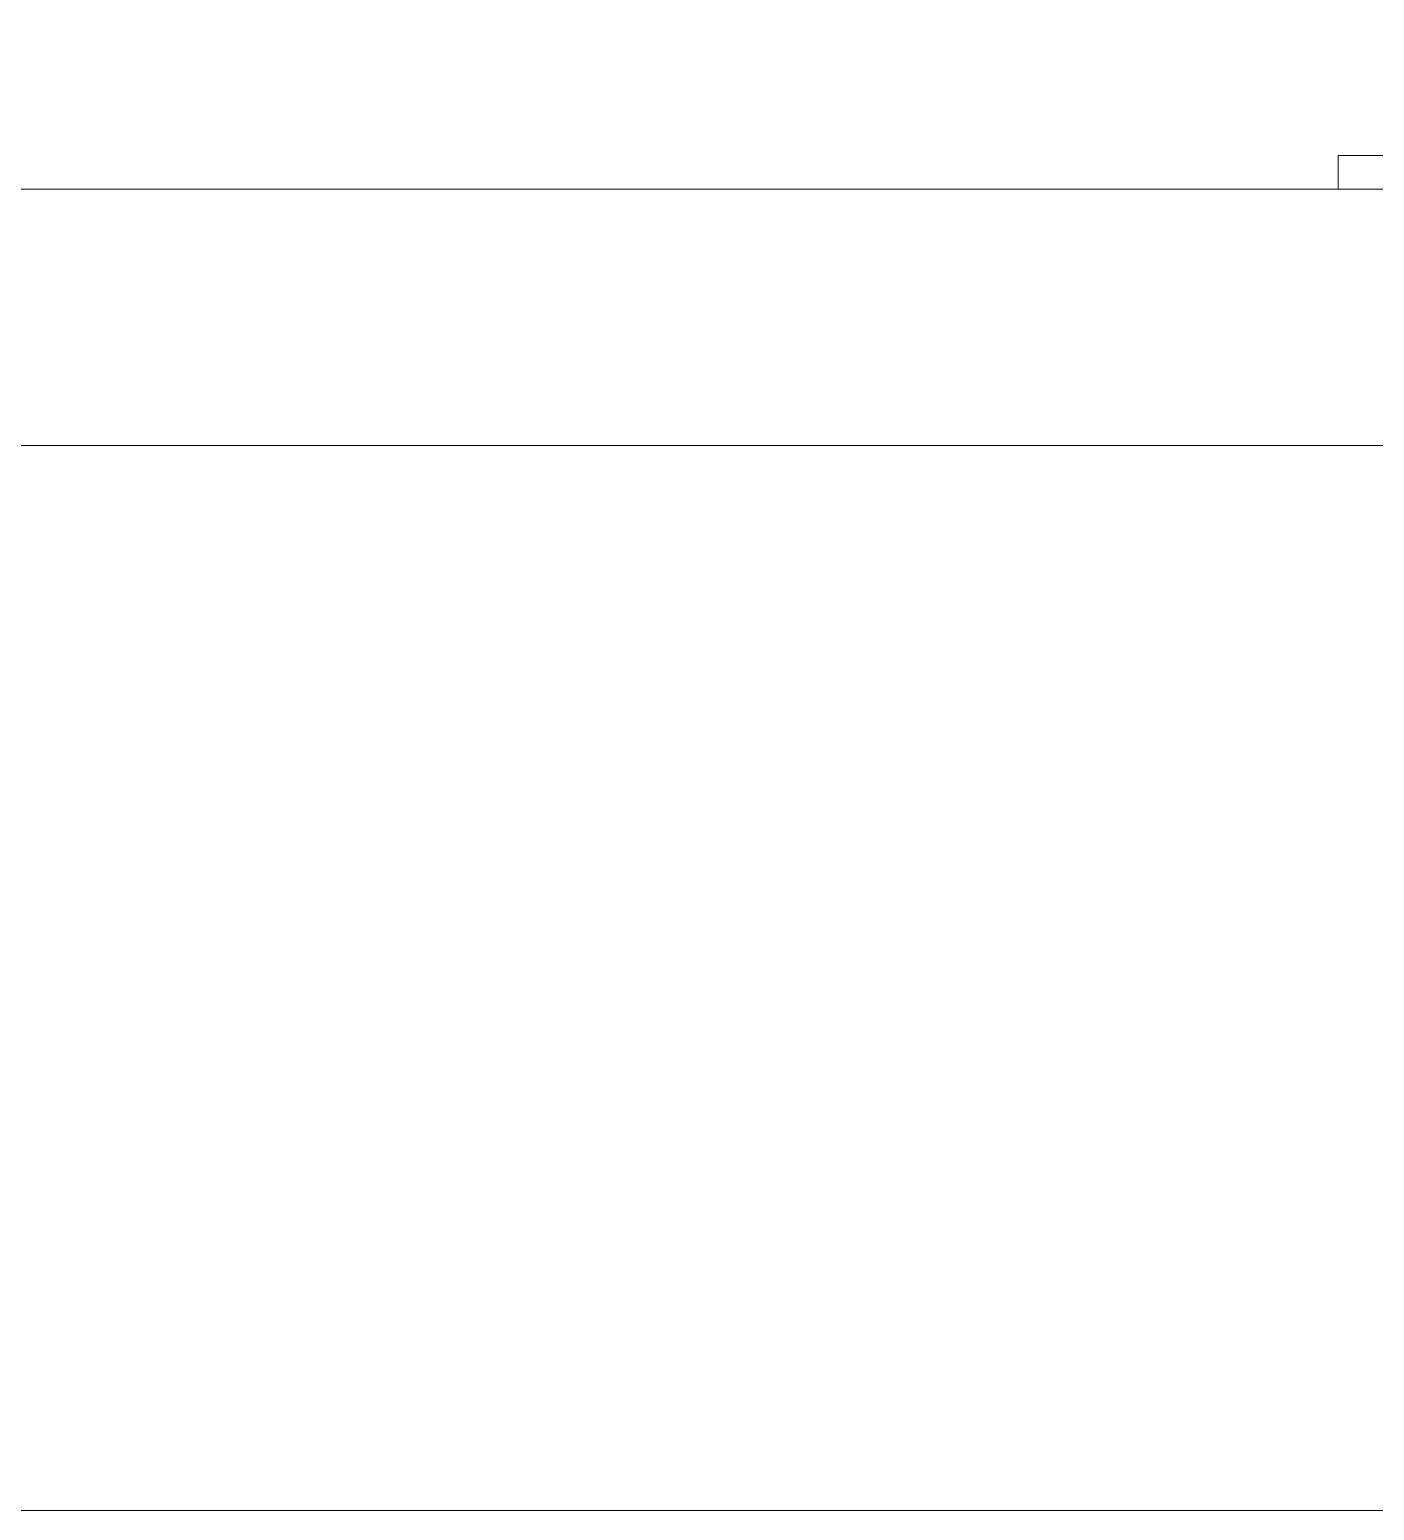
# Model space of a CAD drawing. Header units: metres. Extents: x -44 to 358, y -286 to 66.
# Drawn here: x 195.98 to 202.03, y -0.53 to 6.13 of the extents above; entities that cross this region are included whole.
import ezdxf

# ---------------------------------------------------------------- set-up
doc = ezdxf.new("R2010")
doc.units = ezdxf.units.M
doc.header["$LTSCALE"] = 0.3
doc.layers.add('A-DETL-THIN', color=7, linetype='Continuous', lineweight=0)
doc.layers.add('EL1', color=150, linetype='Continuous', lineweight=13)

msp = doc.modelspace()

# ---------------------------------------------------------------- linework, layer by layer
at = {"layer": 'A-DETL-THIN'}
for p, q in [((177.4687462, 5.4139341), (214.968746, 5.4139341)), ((221.0806527, 4.2591303), (171.3916116, 4.2595615))]:
    msp.add_line(p, q, dxfattribs=at)
at = {"layer": 'DEFPOINTS', "lineweight": 13}
msp.add_lwpolyline([(169.2639026, 40.2572653), (225.5619882, 40.2572653), (225.5619882, -0.5317386), (169.2639026, -0.5317386)], close=True, dxfattribs=at)
at = {"layer": 'EL1'}
for p, q in [((201.868746, 5.5639341), (201.868746, 5.4139341)), ((214.968746, 5.5639341), (201.868746, 5.5639341))]:
    msp.add_line(p, q, dxfattribs=at)

doc.saveas('drawing.dxf')
